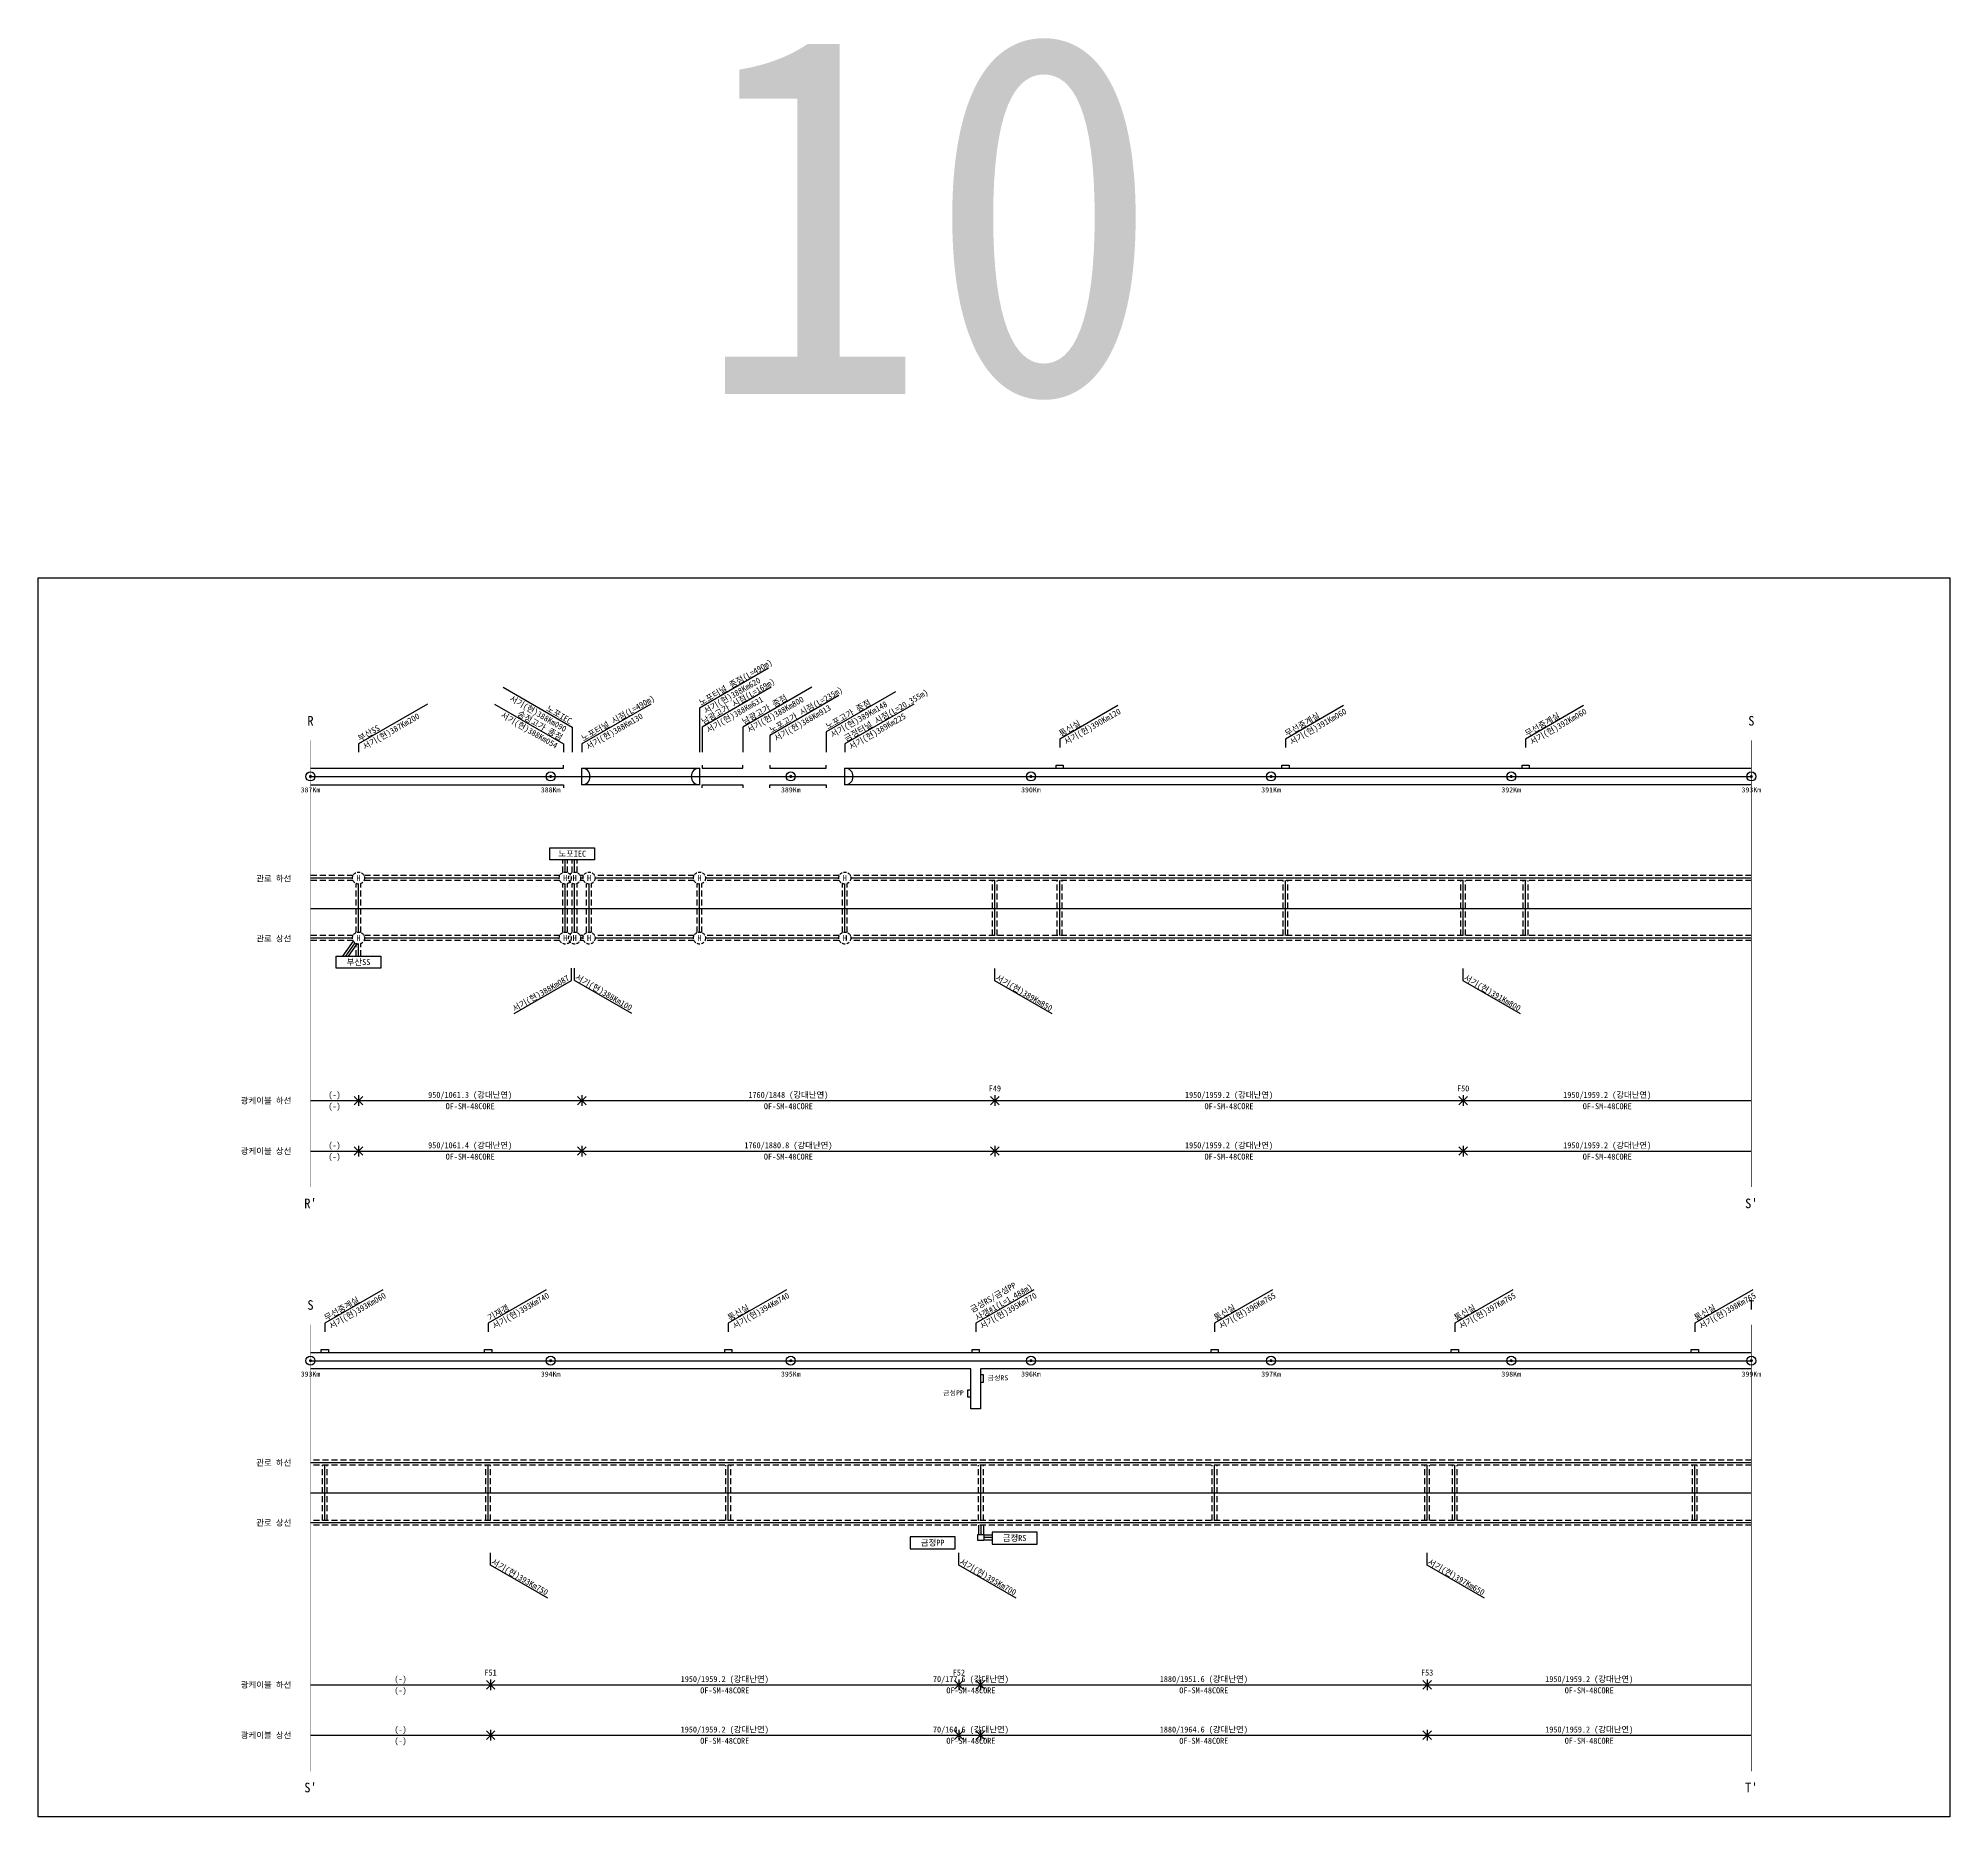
# Model space of a CAD drawing. Extents: x 7164 to 7960, y 0 to 741.
import ezdxf
from ezdxf.enums import TextEntityAlignment as Align

# ---------------------------------------------------------------- set-up
doc = ezdxf.new("R2010")
doc.units = 0
doc.header["$MEASUREMENT"] = 0
doc.linetypes.add('CENTER', pattern=[50.8, 31.75, -6.35, 6.35, -6.35])
doc.linetypes.add('HIDDEN', pattern=[0.375, 0.25, -0.125])
for name, color, linetype in [('TN-CABL', 4, 'Continuous'), ('TN-MACL', 6, 'Continuous'), ('TN-MACT', 6, 'Continuous'), ('TN-TABL-LIN1', 4, 'Continuous'), ('TN-TABL-LIN2', 1, 'Continuous'), ('TN-TEXT', 3, 'Continuous'), ('TX-BORD', 7, 'Continuous'), ('TX-PAPR', 2, 'Continuous'), ('TZ-BASE', 253, 'Continuous'), ('TZ-CABL', 4, 'Continuous'), ('TZ-LEAL', 253, 'Continuous'), ('TZ-LINE', 1, 'Continuous')]:
    doc.layers.add(name, color=color, linetype=linetype)
doc.layers.add('TX-LINE', color=6, linetype='Continuous', plot=False)
doc.styles.get("Standard").update_dxf_attribs({"font": 'GulimChe.ttf'})
doc.styles.add('굴림체', font='GulimChe.ttf')
doc.linetypes.add('ZIGZAG', pattern='A,0.0001,-0.2,[131,ltypeshp.shx,S=0.2,R=0,X=-0.2,Y=0],-0.4,[131,ltypeshp.shx,S=0.2,R=180,X=0.2,Y=0],-0.2', length=0.8001)

# ---------------------------------------------------------------- blocks, each defined once
blk = doc.blocks.new('XX')
at = {"layer": 'TN-TABL-LIN1'}
for points in [[(-1.77, 1.77), (1.77, -1.77)], [(1.77, 1.77), (-1.77, -1.77)]]:
    blk.add_lwpolyline(points, dxfattribs=at)

msp = doc.modelspace()

# ---------------------------------------------------------------- linework, layer by layer
at = {"layer": 'TN-CABL', "linetype": 'ByBlock', "ltscale": 10, "flags": 128}
for points in [[(7277.37, 436.74), (7382.77, 436.74), (7382.77, 437.99)], [(7440.47, 437.99), (7440.47, 436.74), (7457.37, 436.74), (7457.37, 437.99)], [(7468.67, 437.99), (7468.67, 436.74), (7492.17, 436.74), (7492.17, 437.99)], [(7587.87, 436.74), (7587.87, 437.99), (7590.87, 437.99), (7590.87, 436.74)], [(7681.87, 436.74), (7681.87, 437.99), (7684.87, 437.99), (7684.87, 436.74)], [(7781.87, 436.74), (7781.87, 437.99), (7784.87, 437.99), (7784.87, 436.74)], [(7877.37, 429.84), (7499.87, 429.84), (7499.87, 436.74), (7877.37, 436.74)], [(7277.37, 429.84), (7382.77, 429.84), (7382.77, 428.59)], [(7440.47, 428.59), (7440.47, 429.84), (7457.37, 429.84), (7457.37, 428.59)], [(7468.67, 428.59), (7468.67, 429.84), (7492.17, 429.84), (7492.17, 428.59)], [(7277.37, 193.42), (7877.37, 193.42)], [(7281.87, 193.42), (7281.87, 194.67), (7284.87, 194.67), (7284.87, 193.42)], [(7349.87, 193.42), (7349.87, 194.67), (7352.87, 194.67), (7352.87, 193.42)], [(7449.87, 193.42), (7449.87, 194.67), (7452.87, 194.67), (7452.87, 193.42)], [(7552.87, 193.42), (7552.87, 194.67), (7555.87, 194.67), (7555.87, 193.42)], [(7652.37, 193.42), (7652.37, 194.67), (7655.37, 194.67), (7655.37, 193.42)], [(7752.37, 193.42), (7752.37, 194.67), (7755.37, 194.67), (7755.37, 193.42)], [(7852.37, 193.42), (7852.37, 194.67), (7855.37, 194.67), (7855.37, 193.42)], [(7552.37, 186.52), (7277.37, 186.52)], [(7877.37, 186.52), (7556.37, 186.52)]]:
    msp.add_lwpolyline(points, dxfattribs=at)
msp.add_lwpolyline([(7390.37, 436.74), (7439.37, 436.74), (7439.37, 429.84), (7390.37, 429.84)], close=True, dxfattribs=at)
at = {"layer": 'TN-CABL', "linetype": 'HIDDEN', "ltscale": 10, "flags": 128}
for points in [[(7382.45, 393.28), (7382.45, 398.56)], [(7384.45, 393.28), (7384.45, 398.56)], [(7386.37, 393.28), (7386.37, 398.56)], [(7388.37, 393.28), (7388.37, 398.56)], [(7295.08, 391.99), (7277.37, 391.99)], [(7294.87, 390.99), (7277.37, 390.99)], [(7381.16, 391.99), (7299.67, 391.99)], [(7380.95, 390.99), (7299.87, 390.99)], [(7391.08, 391.99), (7389.67, 391.99)], [(7390.87, 390.99), (7389.87, 390.99)], [(7437.08, 391.99), (7395.67, 391.99)], [(7436.87, 390.99), (7395.87, 390.99)], [(7497.58, 391.99), (7441.67, 391.99)], [(7497.37, 390.99), (7441.87, 390.99)], [(7877.37, 391.99), (7502.17, 391.99)], [(7877.37, 390.99), (7502.37, 390.99)], [(7295.08, 389.99), (7277.37, 389.99)], [(7296.37, 368.28), (7296.37, 388.7)], [(7298.37, 368.28), (7298.37, 388.7)], [(7381.16, 389.99), (7299.67, 389.99)], [(7382.45, 368.28), (7382.45, 388.7)], [(7384.45, 368.28), (7384.45, 388.7)], [(7386.37, 368.28), (7386.37, 388.7)], [(7388.37, 368.28), (7388.37, 388.7)], [(7391.08, 389.99), (7389.67, 389.99)], [(7392.37, 368.28), (7392.37, 388.7)], [(7394.37, 368.28), (7394.37, 388.7)], [(7437.08, 389.99), (7395.67, 389.99)], [(7438.37, 368.28), (7438.37, 388.7)], [(7440.37, 368.28), (7440.37, 388.7)], [(7497.58, 389.99), (7441.67, 389.99)], [(7498.87, 368.28), (7498.87, 388.7)], [(7500.87, 368.28), (7500.87, 388.7)], [(7877.37, 389.99), (7502.17, 389.99)], [(7561.37, 366.99), (7561.37, 389.99)], [(7563.37, 366.99), (7563.37, 389.99)], [(7588.37, 366.99), (7588.37, 389.99)], [(7590.37, 366.99), (7590.37, 389.99)], [(7682.37, 366.99), (7682.37, 389.99)], [(7684.37, 366.99), (7684.37, 389.99)], [(7756.37, 366.99), (7756.37, 389.99)], [(7758.37, 366.99), (7758.37, 389.99)], [(7782.37, 366.99), (7782.37, 389.99)], [(7784.37, 366.99), (7784.37, 389.99)], [(7295.08, 366.99), (7277.37, 366.99)], [(7381.16, 366.99), (7299.67, 366.99)], [(7391.08, 366.99), (7389.67, 366.99)], [(7437.08, 366.99), (7395.67, 366.99)], [(7497.58, 366.99), (7441.67, 366.99)], [(7877.37, 366.99), (7502.17, 366.99)], [(7294.87, 365.99), (7277.37, 365.99)], [(7295.08, 364.99), (7277.37, 364.99)], [(7296.37, 358.43), (7296.37, 363.7)], [(7298.37, 358.43), (7298.37, 363.7)], [(7381.16, 364.99), (7299.67, 364.99)], [(7380.95, 365.99), (7299.87, 365.99)], [(7391.08, 364.99), (7389.67, 364.99)], [(7390.87, 365.99), (7389.87, 365.99)], [(7437.08, 364.99), (7395.67, 364.99)], [(7436.87, 365.99), (7395.87, 365.99)], [(7497.58, 364.99), (7441.67, 364.99)], [(7497.37, 365.99), (7441.87, 365.99)], [(7877.37, 364.99), (7502.17, 364.99)], [(7877.37, 365.99), (7502.37, 365.99)], [(7877.37, 148.47), (7277.37, 148.47)], [(7877.37, 147.47), (7277.37, 147.47)], [(7877.37, 146.47), (7277.37, 146.47)], [(7282.37, 123.47), (7282.37, 146.47)], [(7284.37, 123.47), (7284.37, 146.47)], [(7350.37, 123.47), (7350.37, 146.47)], [(7352.37, 123.47), (7352.37, 146.47)], [(7450.37, 123.47), (7450.37, 146.47)], [(7452.37, 123.47), (7452.37, 146.47)], [(7555.56, 123.47), (7555.56, 146.47)], [(7557.56, 123.47), (7557.56, 146.47)], [(7652.87, 123.47), (7652.87, 146.47)], [(7654.87, 123.47), (7654.87, 146.47)], [(7741.37, 123.47), (7741.37, 146.47)], [(7743.37, 123.47), (7743.37, 146.47)], [(7752.87, 123.47), (7752.87, 146.47)], [(7754.87, 123.47), (7754.87, 146.47)], [(7852.87, 123.47), (7852.87, 146.47)], [(7854.87, 123.47), (7854.87, 146.47)], [(7877.37, 123.47), (7277.37, 123.47)], [(7877.37, 122.47), (7277.37, 122.47)], [(7877.37, 121.47), (7277.37, 121.47)]]:
    msp.add_lwpolyline(points, dxfattribs=at)
at = {"layer": 'TN-CABL', "linetype": 'ZIGZAG', "ltscale": 5}
for points in [[(7383.45, 393.49), (7383.45, 398.56)], [(7387.37, 393.49), (7387.37, 398.56)], [(7294.87, 390.99), (7277.37, 390.99)], [(7380.95, 390.99), (7299.87, 390.99)], [(7390.87, 390.99), (7389.87, 390.99)], [(7436.87, 390.99), (7395.87, 390.99)], [(7497.37, 390.99), (7441.87, 390.99)], [(7877.37, 390.99), (7502.37, 390.99)], [(7297.37, 368.49), (7297.37, 388.49)], [(7383.45, 368.49), (7383.45, 388.49)], [(7387.37, 368.49), (7387.37, 388.49)], [(7393.37, 368.49), (7393.37, 388.49)], [(7439.37, 368.49), (7439.37, 388.49)], [(7499.87, 368.49), (7499.87, 388.49)], [(7562.37, 366.99), (7562.37, 389.99)], [(7589.37, 366.99), (7589.37, 389.99)], [(7683.37, 366.99), (7683.37, 389.99)], [(7757.37, 366.99), (7757.37, 389.99)], [(7783.37, 366.99), (7783.37, 389.99)], [(7294.87, 365.99), (7277.37, 365.99)], [(7292.04, 358.43), (7295.93, 363.95)], [(7297.37, 358.43), (7297.37, 363.49)], [(7380.95, 365.99), (7299.87, 365.99)], [(7390.87, 365.99), (7389.87, 365.99)], [(7436.87, 365.99), (7395.87, 365.99)], [(7497.37, 365.99), (7441.87, 365.99)], [(7877.37, 365.99), (7502.37, 365.99)], [(7877.37, 147.47), (7277.37, 147.47)], [(7283.37, 123.47), (7283.37, 146.47)], [(7351.37, 123.47), (7351.37, 146.47)], [(7451.37, 123.47), (7451.37, 146.47)], [(7556.56, 123.47), (7556.56, 146.47)], [(7653.87, 123.47), (7653.87, 146.47)], [(7742.37, 123.47), (7742.37, 146.47)], [(7753.87, 123.47), (7753.87, 146.47)], [(7853.87, 123.47), (7853.87, 146.47)], [(7877.37, 122.47), (7277.37, 122.47)]]:
    msp.add_lwpolyline(points, dxfattribs=at)
at = {"layer": 'TN-CABL', "ltscale": 10, "flags": 128}
for points in [[(7290.81, 358.43), (7295.24, 364.7)], [(7293.26, 358.43), (7296.87, 363.54)]]:
    msp.add_lwpolyline(points, dxfattribs=at)
at = {"layer": 'TN-CABL', "linetype": 'ByBlock', "ltscale": 10}
for points in [[(7556.37, 186.52), (7556.37, 169.97), (7552.37, 169.97), (7552.37, 186.52)], [(7556.37, 181.05), (7557.62, 181.05), (7557.62, 184.05), (7556.37, 184.05)], [(7552.37, 174.82), (7551.12, 174.82), (7551.12, 177.82), (7552.37, 177.82)]]:
    msp.add_lwpolyline(points, dxfattribs=at)
at = {"layer": 'TN-CABL', "linetype": 'ZIGZAG', "ltscale": 4}
for points in [[(7556.56, 121.47), (7556.56, 117.53)], [(7561.24, 116.28), (7557.81, 116.28)]]:
    msp.add_lwpolyline(points, dxfattribs=at)
at = {"layer": 'TN-CABL', "linetype": 'ByBlock', "ltscale": 10}
for centre, start, end in [((7390.37, 433.29), 270, 90), ((7439.37, 433.29), 90, 270), ((7499.87, 433.29), 270, 90)]:
    msp.add_arc(centre, 3.45, start, end, dxfattribs=at)
at = {"layer": 'TN-MACL', "linetype": 'CENTER', "ltscale": 0.8, "const_width": 0.2}
for points in [[(7277.37, 448.29), (7277.37, 262.29)], [(7877.37, 448.29), (7877.37, 262.29)], [(7277.37, 204.97), (7277.37, 18.97)], [(7877.37, 204.97), (7877.37, 18.97)]]:
    msp.add_lwpolyline(points, dxfattribs=at)
at = {"layer": 'TN-TABL-LIN1', "linetype": 'HIDDEN', "ltscale": 5}
for centre in [(7297.37, 390.99), (7383.45, 390.99), (7387.37, 390.99), (7393.37, 390.99), (7439.37, 390.99), (7499.87, 390.99), (7297.37, 365.99), (7383.45, 365.99), (7387.37, 365.99), (7393.37, 365.99), (7439.37, 365.99), (7499.87, 365.99)]:
    msp.add_circle(centre, 2.5, dxfattribs=at)
at = {"layer": 'TN-TABL-LIN2'}
for points in [[(7468.13, 478.4), (7439.37, 461.8), (7439.37, 443.37)], [(7357.62, 470.47), (7386.37, 453.87), (7386.37, 443.37)], [(7469.23, 470.47), (7440.47, 453.87), (7440.47, 443.37)], [(7486.13, 470.47), (7457.37, 453.87), (7457.37, 443.37)], [(7326.13, 463.47), (7297.37, 446.87), (7297.37, 443.37)], [(7354.02, 463.47), (7382.77, 446.87), (7382.77, 443.37)], [(7419.13, 463.47), (7390.37, 446.87), (7390.37, 443.37)], [(7497.43, 466.97), (7468.67, 450.37), (7468.67, 443.37)], [(7520.93, 468.48), (7492.17, 451.88), (7492.17, 443.37)], [(7528.63, 463.47), (7499.87, 446.87), (7499.87, 443.37)], [(7613.53, 462.84), (7589.37, 448.87), (7589.37, 445.37)], [(7707.53, 462.84), (7683.37, 448.87), (7683.37, 445.37)], [(7807.53, 462.84), (7783.37, 448.87), (7783.37, 445.37)], [(7362.22, 334.59), (7386.07, 348.36), (7386.07, 353.49)], [(7411.23, 334.59), (7387.37, 348.36), (7387.37, 353.49)], [(7586.23, 334.38), (7562.37, 348.16), (7562.37, 353.29)], [(7781.23, 334.38), (7757.37, 348.16), (7757.37, 353.29)], [(7307.53, 219.52), (7283.37, 205.55), (7283.37, 202.05)], [(7375.53, 219.52), (7351.37, 205.55), (7351.37, 202.05)], [(7475.53, 219.52), (7451.37, 205.55), (7451.37, 202.05)], [(7578.53, 219.52), (7554.37, 205.55), (7554.37, 202.05)], [(7678.03, 219.52), (7653.87, 205.55), (7653.87, 202.05)], [(7778.03, 219.52), (7753.87, 205.55), (7753.87, 202.05)], [(7878.03, 219.52), (7853.87, 205.55), (7853.87, 202.05)], [(7376.23, 91.07), (7352.37, 104.84), (7352.37, 109.97)], [(7571.23, 91.07), (7547.37, 104.84), (7547.37, 109.97)], [(7766.23, 91.07), (7742.37, 104.84), (7742.37, 109.97)]]:
    msp.add_lwpolyline(points, dxfattribs=at)
at = {"layer": 'TN-TABL-LIN2', "const_width": 0.625}
for points in [[(7277.06, 433.29, 1), (7277.69, 433.29, 1)], [(7377.06, 433.29, 1), (7377.69, 433.29, 1)], [(7477.06, 433.29, 1), (7477.69, 433.29, 1)], [(7577.06, 433.29, 1), (7577.69, 433.29, 1)], [(7677.06, 433.29, 1), (7677.69, 433.29, 1)], [(7777.06, 433.29, 1), (7777.69, 433.29, 1)], [(7877.06, 433.29, 1), (7877.69, 433.29, 1)], [(7277.06, 189.97, 1), (7277.69, 189.97, 1)], [(7377.06, 189.97, 1), (7377.69, 189.97, 1)], [(7477.06, 189.97, 1), (7477.69, 189.97, 1)], [(7577.06, 189.97, 1), (7577.69, 189.97, 1)], [(7677.06, 189.97, 1), (7677.69, 189.97, 1)], [(7777.06, 189.97, 1), (7777.69, 189.97, 1)], [(7877.06, 189.97, 1), (7877.69, 189.97, 1)]]:
    msp.add_lwpolyline(points, format="xyb", close=True, dxfattribs=at)
at = {"layer": 'TN-TABL-LIN2'}
for points in [[(7377.04, 403.56), (7395.71, 403.56), (7395.71, 398.56), (7377.04, 398.56)], [(7288.04, 358.43), (7306.71, 358.43), (7306.71, 353.43), (7288.04, 353.43)], [(7527.1, 111.55), (7545.78, 111.55), (7545.78, 116.55), (7527.1, 116.55)], [(7561.24, 113.61), (7579.92, 113.61), (7579.92, 118.61), (7561.24, 118.61)]]:
    msp.add_lwpolyline(points, close=True, dxfattribs=at)
for centre in [(7277.37, 433.29), (7377.37, 433.29), (7477.37, 433.29), (7577.37, 433.29), (7677.37, 433.29), (7777.37, 433.29), (7877.37, 433.29), (7277.37, 189.97), (7377.37, 189.97), (7477.37, 189.97), (7577.37, 189.97), (7677.37, 189.97), (7777.37, 189.97), (7877.37, 189.97)]:
    msp.add_circle(centre, 1.88, dxfattribs=at)
at = {"layer": 'TX-BORD'}
for p, q in [((7297.37, 300.51), (7297.37, 296.07)), ((7390.37, 300.51), (7390.37, 296.07)), ((7562.37, 300.51), (7562.37, 296.07)), ((7757.37, 300.51), (7757.37, 296.07)), ((7297.37, 279.51), (7297.37, 275.07)), ((7390.37, 279.51), (7390.37, 275.07)), ((7562.37, 279.51), (7562.37, 275.07)), ((7757.37, 279.51), (7757.37, 275.07)), ((7352.37, 57.19), (7352.37, 52.75)), ((7547.37, 57.19), (7547.37, 52.75)), ((7556.37, 57.19), (7556.37, 52.75)), ((7742.37, 57.19), (7742.37, 52.75)), ((7352.37, 36.19), (7352.37, 31.75)), ((7547.37, 36.19), (7547.37, 31.75)), ((7556.37, 36.19), (7556.37, 31.75)), ((7742.37, 36.19), (7742.37, 31.75))]:
    msp.add_line(p, q, dxfattribs=at)
at = {"layer": 'TX-LINE'}
for points in [[(7277.37, 298.29), (7297.37, 298.29), (7390.37, 298.29), (7562.37, 298.29), (7757.37, 298.29), (7877.37, 298.29)], [(7277.37, 277.29), (7297.37, 277.29), (7390.37, 277.29), (7562.37, 277.29), (7757.37, 277.29), (7877.37, 277.29)], [(7277.37, 54.97), (7352.37, 54.97), (7547.37, 54.97), (7552.37, 54.97), (7556.37, 54.97), (7742.37, 54.97), (7877.37, 54.97)], [(7277.37, 33.97), (7352.37, 33.97), (7547.37, 33.97), (7552.37, 33.97), (7556.37, 33.97), (7742.37, 33.97), (7877.37, 33.97)]]:
    msp.add_lwpolyline(points, dxfattribs=at)
at = {"layer": 'TX-PAPR'}
msp.add_lwpolyline([(7164, 516), (7960, 516), (7960, 0), (7164, 0)], close=True, dxfattribs=at)
at = {"layer": 'TZ-BASE'}
for p, q in [((7277.37, 378.29), (7877.37, 378.29)), ((7277.37, 134.97), (7877.37, 134.97))]:
    msp.add_line(p, q, dxfattribs=at)
at = {"layer": 'TZ-CABL'}
msp.add_lwpolyline([(7500.43, 366.99), (7500.43, 364.99)], dxfattribs=at)
at = {"layer": 'TZ-CABL', "linetype": 'ByBlock'}
for points in [[(7555.56, 121.47), (7555.56, 117.53)], [(7557.56, 121.47), (7557.56, 117.53)], [(7561.24, 117.28), (7557.81, 117.28)], [(7561.24, 115.28), (7557.81, 115.28)]]:
    msp.add_lwpolyline(points, dxfattribs=at)
at = {"layer": 'TZ-CABL'}
msp.add_lwpolyline([(7555.31, 117.53), (7557.81, 117.53), (7557.81, 115.03), (7555.31, 115.03)], close=True, dxfattribs=at)
at = {"layer": 'TZ-LEAL'}
for points in [[(7277.37, 298.29), (7877.37, 298.29)], [(7277.37, 277.29), (7877.37, 277.29)], [(7277.37, 54.97), (7877.37, 54.97)], [(7277.37, 33.97), (7877.37, 33.97)]]:
    msp.add_lwpolyline(points, dxfattribs=at)
at = {"layer": 'TZ-LINE', "flags": 128}
for points in [[(7277.37, 433.29), (7877.37, 433.29)], [(7277.37, 189.97), (7877.37, 189.97)]]:
    msp.add_lwpolyline(points, dxfattribs=at)

# ---------------------------------------------------------------- block references
at = {"layer": 'TN-TABL-LIN1'}
for p in [(7297.37, 298.29), (7390.37, 298.29), (7562.37, 298.29), (7757.37, 298.29), (7297.37, 277.29), (7390.37, 277.29), (7562.37, 277.29), (7757.37, 277.29), (7352.37, 54.97), (7547.37, 54.97), (7556.37, 54.97), (7742.37, 54.97), (7352.37, 33.97), (7547.37, 33.97), (7556.37, 33.97), (7742.37, 33.97)]:
    msp.add_blockref('XX', p, dxfattribs=at)

# ---------------------------------------------------------------- texts
at = {"layer": 'TN-MACT'}
for s, p in [('R', (7277.37, 453.29)), ('S', (7877.37, 453.29)), ("R'", (7277.37, 252.29)), ("S'", (7877.37, 252.29)), ('S', (7277.37, 209.97)), ('T', (7877.37, 209.97)), ("S'", (7277.37, 8.97)), ("T'", (7877.37, 8.97))]:
    msp.add_text(s, height=4, dxfattribs=at).set_placement(p, align=Align.BOTTOM_CENTER)
at = {"layer": 'TN-TABL-LIN1', "linetype": 'HIDDEN', "ltscale": 5}
for p in [(7297.37, 390.99), (7383.45, 390.99), (7387.37, 390.99), (7393.37, 390.99), (7439.37, 390.99), (7499.87, 390.99), (7297.37, 365.99), (7383.45, 365.99), (7387.37, 365.99), (7393.37, 365.99), (7439.37, 365.99), (7499.87, 365.99)]:
    msp.add_text('H', height=2.5, dxfattribs=at).set_placement(p, align=Align.MIDDLE)
at = {"layer": 'TN-TEXT'}
for s, rotation, p in [('노포터널 종점(L=490m)', 30, (7439.99, 462.73)), ('남광고가 시점(L=169m)', 30, (7441.09, 454.8)), ('서기(현)388Km620', 30, (7441.99, 459.27)), ('노포고가 시점(L=235m)', 30, (7469.29, 451.3)), ('서기(현)388Km090', 330, (7359.98, 465.06)), ('노포IEC', 330, (7375.27, 460.85)), ('노포터널 시점(L=490m)', 30, (7390.99, 447.8)), ('서기(현)388Km631', 30, (7443.09, 451.33)), ('남광고가 종점', 30, (7457.99, 454.8)), ('서기(현)388Km800', 30, (7459.99, 451.33)), ('서기(현)388Km913', 30, (7471.29, 447.83)), ('노포고가 종점', 30, (7492.79, 452.81)), ('서기(현)389Km148', 30, (7494.79, 449.35)), ('금정터널 시점(L=20,355m)', 30, (7500.49, 447.8)), ('부산SS', 30, (7297.99, 447.8)), ('서기(현)387Km200', 30, (7299.99, 444.33)), ('서기(현)388Km054', 330, (7356.29, 458.12)), ('송정고가 종점', 330, (7363.27, 458.7)), ('서기(현)388Km130', 30, (7392.99, 444.33)), ('서기(현)389Km225', 30, (7502.49, 444.33)), ('통신실', 30, (7589.99, 449.8)), ('서기(현)390Km120', 30, (7591.99, 446.33)), ('무선중계실', 30, (7683.99, 449.8)), ('서기(현)391Km060', 30, (7685.99, 446.33)), ('무선중계실', 30, (7783.99, 449.8)), ('서기(현)392Km060', 30, (7785.99, 446.33)), ('서기(현)388Km100', 330, (7387.33, 348.97)), ('서기(현)389Km850', 330, (7562.33, 348.76)), ('서기(현)391Km800', 330, (7757.33, 348.76)), ('서기(현)388Km087', 30, (7362.34, 335.24)), ('무선중계실', 30, (7283.99, 206.48)), ('서기(현)393Km060', 30, (7285.99, 203.02)), ('서기(현)393Km740', 30, (7353.99, 203.02)), ('서기(현)394Km740', 30, (7453.99, 203.02)), ('금성RS/금성PP', 30, (7552.99, 209.94)), ('사갱#1(L=1,488m)', 30, (7554.99, 206.48)), ('서기(현)395Km770', 30, (7556.99, 203.02)), ('서기(현)396Km765', 30, (7656.49, 203.02)), ('서기(현)397Km765', 30, (7756.49, 203.02)), ('서기(현)398Km765', 30, (7856.49, 203.02)), ('기재갱', 30, (7351.99, 206.48)), ('통신실', 30, (7451.99, 206.48)), ('통신실', 30, (7654.49, 206.48)), ('통신실', 30, (7754.49, 206.48)), ('통신실', 30, (7854.49, 206.48)), ('서기(현)393Km750', 330, (7352.33, 105.44)), ('서기(현)395Km700', 330, (7547.33, 105.44)), ('서기(현)397Km650', 330, (7742.33, 105.44))]:
    msp.add_text(s, height=2.5, rotation=rotation, dxfattribs=at).set_placement(p)
for s, height, p in [('387Km', 2.083, (7277.37, 427.72)), ('388Km', 2.083, (7377.37, 427.72)), ('389Km', 2.083, (7477.37, 427.72)), ('390Km', 2.083, (7577.37, 427.72)), ('391Km', 2.083, (7677.37, 427.72)), ('392Km', 2.083, (7777.37, 427.72)), ('393Km', 2.083, (7877.37, 427.72)), ('노포IEC', 2.5, (7386.37, 401.12)), ('부산SS', 2.5, (7297.37, 355.99)), ('393Km', 2.083, (7277.37, 184.4)), ('394Km', 2.083, (7377.37, 184.4)), ('395Km', 2.083, (7477.37, 184.4)), ('금성RS', 2.083, (7563.62, 182.83)), ('396Km', 2.083, (7577.37, 184.4)), ('397Km', 2.083, (7677.37, 184.4)), ('398Km', 2.083, (7777.37, 184.4)), ('399Km', 2.083, (7877.37, 184.4)), ('금성PP', 2.083, (7545.12, 176.59)), ('금정PP', 2.5, (7536.44, 114.15)), ('금정RS', 2.5, (7570.58, 116.11))]:
    msp.add_text(s, height=height, dxfattribs=at).set_placement(p, align=Align.MIDDLE_CENTER)
for s, p in [('관로 하선', (7269.38, 390.79)), ('관로 상선', (7269.38, 365.79)), ('광케이블 하선', (7269.38, 298.29)), ('광케이블 상선', (7269.38, 277.29)), ('관로 하선', (7269.38, 147.47)), ('관로 상선', (7269.38, 122.47)), ('광케이블 하선', (7269.38, 54.97)), ('광케이블 상선', (7269.38, 33.97))]:
    msp.add_text(s, height=2.5, rotation=360, dxfattribs=at).set_placement(p, align=Align.MIDDLE_RIGHT)
at = {"layer": 'TN-TEXT', "style": '굴림체'}
for s, p in [('F49', (7562.37, 303.37)), ('F50', (7757.37, 303.37)), ('F51', (7352.37, 60.06)), ('F52', (7547.37, 60.06)), ('F53', (7742.37, 60.06))]:
    msp.add_text(s, height=2.5, dxfattribs=at).set_placement(p, align=Align.MIDDLE_CENTER)
for s, p in [('(-)', (7287.37, 301.93)), ('(-)', (7287.37, 297.21)), ('950/1061.3 (강대난연)', (7343.87, 301.93)), ('OF-SM-48CORE', (7343.87, 297.21)), ('1760/1848 (강대난연)', (7476.37, 301.93)), ('OF-SM-48CORE', (7476.37, 297.21)), ('1950/1959.2 (강대난연)', (7659.87, 301.93)), ('OF-SM-48CORE', (7659.87, 297.21)), ('1950/1959.2 (강대난연)', (7817.37, 301.93)), ('OF-SM-48CORE', (7817.37, 297.21)), ('(-)', (7287.37, 280.93)), ('950/1061.4 (강대난연)', (7343.87, 280.93)), ('1760/1880.8 (강대난연)', (7476.37, 280.93)), ('1950/1959.2 (강대난연)', (7659.87, 280.93)), ('1950/1959.2 (강대난연)', (7817.37, 280.93)), ('(-)', (7287.37, 276.21)), ('OF-SM-48CORE', (7343.87, 276.21)), ('OF-SM-48CORE', (7476.37, 276.21)), ('OF-SM-48CORE', (7659.87, 276.21)), ('OF-SM-48CORE', (7817.37, 276.21)), ('(-)', (7314.87, 58.61)), ('1950/1959.2 (강대난연)', (7449.87, 58.61)), ('70/177.6 (강대난연)', (7552.37, 58.61)), ('1880/1951.6 (강대난연)', (7649.37, 58.61)), ('1950/1959.2 (강대난연)', (7809.87, 58.61)), ('(-)', (7314.87, 53.89)), ('OF-SM-48CORE', (7449.87, 53.89)), ('OF-SM-48CORE', (7552.37, 53.89)), ('OF-SM-48CORE', (7649.37, 53.89)), ('OF-SM-48CORE', (7809.87, 53.89)), ('(-)', (7314.87, 37.61)), ('(-)', (7314.87, 32.89)), ('1950/1959.2 (강대난연)', (7449.87, 37.61)), ('OF-SM-48CORE', (7449.87, 32.89)), ('70/164.6 (강대난연)', (7552.37, 37.61)), ('OF-SM-48CORE', (7552.37, 32.89)), ('1880/1964.6 (강대난연)', (7649.37, 37.61)), ('OF-SM-48CORE', (7649.37, 32.89)), ('1950/1959.2 (강대난연)', (7809.87, 37.61)), ('OF-SM-48CORE', (7809.87, 32.89))]:
    msp.add_text(s, height=2.5, dxfattribs=at).set_placement(p, align=Align.TOP_CENTER)
at = {"layer": 'TX-PAPR'}
msp.add_text('10', height=150, dxfattribs=at).set_placement((7534.33, 666.39), align=Align.MIDDLE)

doc.saveas('drawing.dxf')
